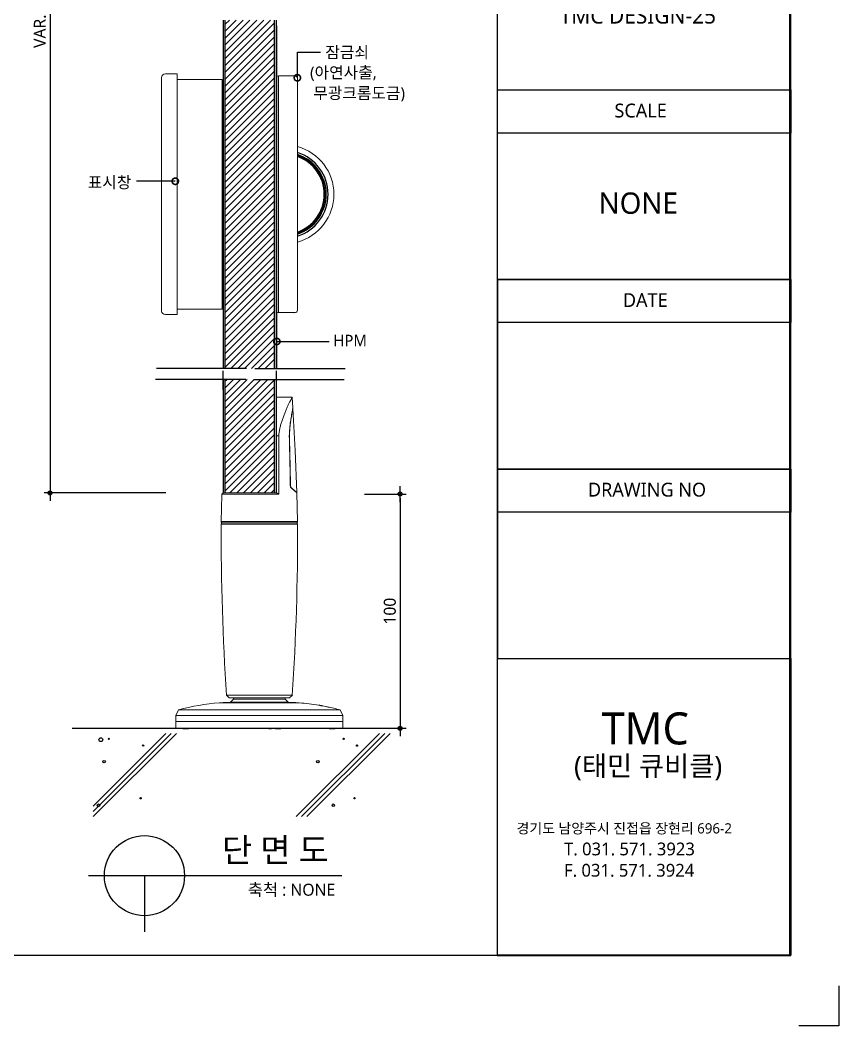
# Model space of a CAD drawing. Extents: x -256 to 8104, y -176 to 5714.
# Drawn here: x 6061 to 8104, y -176 to 2333 of the extents above; entities that cross this region are included whole.
import ezdxf
from ezdxf.enums import TextEntityAlignment as Align

# ---------------------------------------------------------------- set-up
doc = ezdxf.new("R2010")
doc.units = 0
doc.header["$LTSCALE"] = 30
doc.layers.get('0').update_dxf_attribs({"linetype": 'CONTINUOUS'})
doc.layers.get('DEFPOINTS').update_dxf_attribs({"linetype": 'CONTINUOUS'})
for name, color, linetype in [('C', 2, 'CONTINUOUS'), ('curior-0Line', 252, 'CONTINUOUS'), ('DIM', 7, 'CONTINUOUS'), ('FIN', 5, 'CONTINUOUS'), ('HAT', 8, 'CONTINUOUS'), ('TIT', 3, 'CONTINUOUS'), ('문자', 3, 'CONTINUOUS'), ('잠금쇠(회전형)', 4, 'CONTINUOUS'), ('치수', 1, 'CONTINUOUS'), ('판넬', 2, 'CONTINUOUS'), ('해치', 8, 'CONTINUOUS')]:
    doc.layers.add(name, color=color, linetype=linetype)
doc.styles.add('돋움', font='malgun.ttf')
doc.dimstyles.new('10', dxfattribs={"dimscale": 10, "dimtxt": 3, "dimasz": 1, "dimexe": 1.5, "dimexo": 2, "dimgap": 1, "dimtad": 1, "dimdec": 0, "dimlunit": 6, "dimtxsty": '돋움', "dimblk": 'DIMDOT', "dimcen": -1, "dimdle": 1.5, "dimclrt": 3, "dimazin": 3, "dimtfac": 1, "dimtdec": 0, "dimtix": 1, "dimtmove": 2, "dimatfit": 3, "dimldrblk": 'DIMDOT', "dimarcsym": 0})
pattern_1 = [(45, (40671.02, -6908.678), (-8.55643, 8.55643), [])]

# ---------------------------------------------------------------- blocks, each defined once
blk = doc.blocks.new('DIMDOT')
at = {"linetype": 'Continuous'}
blk.add_line((-2, 0), (2, 0), dxfattribs=at)
for radius in [0.5, 0.25]:
    blk.add_circle((0, 0), radius, dxfattribs=at)
blk = doc.blocks.new('*D682')
at = {"layer": 'DEFPOINTS', "color": 0}
for p in [(54633.2, -3415.6), (54324.5, -5718.9), (54633.2, -5718.9)]:
    blk.add_point(p, dxfattribs=at)
at = {"layer": 'DIM', "color": 0, "lineweight": -2, "ltscale": 10}
for p, q in [((54613.2, -3415.6), (54309.5, -3415.6)), ((54324.5, -3425.6), (54324.5, -5708.9)), ((54613.2, -5718.9), (54309.5, -5718.9))]:
    blk.add_line(p, q, dxfattribs=at)
at = {"layer": 'DIM', "color": 0, "lineweight": -2, "xscale": 10, "yscale": 10, "zscale": 10}
for p, rotation in [((54324.5, -3415.6), 90), ((54324.5, -5718.9), 270)]:
    blk.add_blockref('DIMDOT', p, dxfattribs=dict(at, rotation=rotation))
at = {"layer": 'DIM', "color": 3, "insert": (54299.2, -4567.2), "char_height": 30, "attachment_point": 5, "rotation": 90, "style": '돋움'}
blk.add_mtext('VAR.', dxfattribs=at)
blk = doc.blocks.new('A$C13EB2441')
for p, q in [((0.837, 7.375), (0.837, 14.115)), ((0.837, 6.74), (0.837, 0))]:
    blk.add_line(p, q)
blk = doc.blocks.new('_DOTSMALL')
at = {"color": 0, "linetype": 'ByBlock', "const_width": 0.5}
blk.add_lwpolyline([(-0.0625, 0, 1), (0.0625, 0, 1)], format="xyb", close=True, dxfattribs=at)
blk = doc.blocks.new('A$C63EC304E')
at = {"layer": '치수', "color": 1, "xscale": 2.5, "yscale": 2.5, "zscale": 2.5, "rotation": 234.3098741996962}
blk.add_blockref('_DOTSMALL', (0.31, 0.31), dxfattribs=at)
blk = doc.blocks.new('A$C2BC9653E')
at = {"layer": '치수', "xscale": 0.3333333333333333, "yscale": 0.3333333333333333, "zscale": 0.3333333333333333}
blk.add_blockref('A$C63EC304E', (0, 0), dxfattribs=at)
blk = doc.blocks.new('A$C7FC71301')
at = {"layer": '치수', "rotation": 180}
blk.add_blockref('A$C2BC9653E', (0.208, 0.208), dxfattribs=at)
blk = doc.blocks.new('A$C4A20372B')
at = {"layer": '치수'}
blk.add_blockref('A$C7FC71301', (0, 0), dxfattribs=at)
blk = doc.blocks.new('A$C566469F5')
at = {"layer": '치수'}
blk.add_blockref('A$C4A20372B', (0, 0), dxfattribs=at)
blk = doc.blocks.new('A$C7E317CD4')
at = {"layer": '해치', "xscale": 2, "yscale": 2, "zscale": 2}
blk.add_blockref('A$C566469F5', (0, 0), dxfattribs=at)
blk = doc.blocks.new('A$C601D7F27')
at = {"layer": '치수'}
blk.add_blockref('A$C7E317CD4', (0, 0), dxfattribs=at)
blk = doc.blocks.new('A$C38802C08')
at = {"layer": '치수'}
blk.add_blockref('A$C601D7F27', (0, 0), dxfattribs=at)
blk = doc.blocks.new('*D683')
at = {"layer": 'DEFPOINTS', "color": 0}
for p in [(55088.9, -5721.8), (55098.1, -6306.2), (55197.9, -6306.2)]:
    blk.add_point(p, dxfattribs=at)
at = {"layer": 'DIM', "color": 0, "lineweight": -2, "ltscale": 10}
for p, q in [((55108.9, -5721.8), (55212.9, -5721.8)), ((55197.9, -5731.8), (55197.9, -6296.2)), ((55118.1, -6306.2), (55212.9, -6306.2))]:
    blk.add_line(p, q, dxfattribs=at)
at = {"layer": 'DIM', "color": 0, "lineweight": -2, "xscale": 10, "yscale": 10, "zscale": 10}
for p, rotation in [((55197.9, -5721.8), 90), ((55197.9, -6306.2), 270)]:
    blk.add_blockref('DIMDOT', p, dxfattribs=dict(at, rotation=rotation))
at = {"layer": 'DIM', "color": 3, "insert": (55172.3, -6014), "char_height": 30, "attachment_point": 5, "rotation": 90, "style": '돋움'}
blk.add_mtext('100', dxfattribs=at)
blk = doc.blocks.new('DESIGN-25', base_point=(48188.6, -6872.9))
at = {"layer": 'HAT'}
h = blk.add_hatch(dxfattribs=at)
h.set_pattern_fill('ANSI31', color=256, scale=3.811219, style=0)
h.set_pattern_definition(pattern_1)
h.paths.add_polyline_path([(54822.7, -4974.4), (54760.7, -4974.4), (54760.7, -5408.5), (54822.7, -5408.5), (54822.7, -5304.2, -0.567825), (54822.7, -5300.8)])
h.paths.add_polyline_path([(54884.6, -4974.4), (54822.7, -4974.4), (54822.7, -5300.8, -0.582142), (54825.7, -5302.5), (54884.6, -5302.5)])
edge = h.paths.add_edge_path()
edge.add_line((54884.6, -5302.5), (54825.7, -5302.5))
edge.add_arc((54823.7, -5302.5), 1.99, -54.3099, 0, ccw=False)
edge.add_arc((54823.7, -5302.5), 1.99, 239.178, 305.6901, ccw=False)
edge.add_line((54822.7, -5304.2), (54822.7, -5408.5))
edge.add_line((54822.7, -5408.5), (54876.7, -5408.5))
edge.add_spline(control_points=[(54876.7, -5408.5), (54879.7, -5400.1), (54882.6, -5392.7), (54884.6, -5389.1)], knot_values=[0.152076, 0.152076, 0.152076, 0.152076, 0.673721, 0.673721, 0.673721, 0.673721], degree=3, periodic=0)
edge.add_line((54884.6, -5389.1), (54884.6, -5302.5))
h.paths.add_polyline_path([(54822.7, -4539.5), (54760.7, -4539.5), (54760.7, -4974.4), (54822.7, -4974.4)])
edge = h.paths.add_edge_path()
edge.add_line((54884.6, -4539.5), (54874.8, -4539.5))
edge.add_spline(control_points=[(54872.1, -4546.9), (54873, -4544.4), (54873.9, -4541.9), (54874.8, -4539.5)], knot_values=[0, 0, 0, 0, 0.152076, 0.152076, 0.152076, 0.152076], degree=3, periodic=0)
edge.add_line((54874.8, -4539.5), (54822.7, -4539.5))
edge.add_line((54822.7, -4539.5), (54822.7, -4974.4))
edge.add_line((54822.7, -4974.4), (54884.6, -4974.4))
edge.add_line((54884.6, -4974.4), (54884.6, -4539.5))
at = {"layer": 'HAT', "transparency": 33554687}
h = blk.add_hatch(dxfattribs=at)
h.set_pattern_fill('ANSI31', color=256, scale=3.811219, style=0)
h.set_pattern_definition(pattern_1)
h.paths.add_polyline_path([(54812.6, -5436.1), (54760.7, -5436.1), (54760.7, -5718.9), (54822.7, -5718.9), (54822.7, -5436.1)])
h.paths.add_polyline_path([(54884.6, -5436.1), (54833.8, -5436.1), (54822.7, -5436.1), (54822.7, -5718.9), (54884.6, -5718.9)])
blk.add_line((54379.7, -6306.2), (55212.7, -6306.2))
at = {"color": 2}
for p, q in [((56292.7, -6948.7), (56292.7, -7048.7)), ((56292.7, -6948.7), (56292.7, -7048.7)), ((56292.7, -6948.7), (56292.7, -7048.7)), ((56292.7, -7048.7), (56192.7, -7048.7)), ((56292.7, -7048.7), (56192.7, -7048.7)), ((56292.7, -7048.7), (56192.7, -7048.7))]:
    blk.add_line(p, q, dxfattribs=at)
for points in [[(48187.9, -1334.5), (55440.2, -1334.5), (55440.2, -6872.8), (48187.9, -6872.8)], [(48187.9, -1334.5), (55440.2, -1334.5), (55440.2, -6872.8), (48187.9, -6872.8)], [(48187.9, -1334.5), (56169.8, -1334.5), (56169.8, -6872.8), (48187.9, -6872.8)]]:
    blk.add_lwpolyline(points, close=True, dxfattribs=at)
at = {"layer": 'C'}
for p, q in [((54760.7, -4539.5), (54760.7, -5408.5)), ((54884.6, -5408.5), (54884.6, -4539.5)), ((54760.7, -5436.1), (54760.7, -5718.9)), ((54884.6, -5718.9), (54884.6, -5436.1))]:
    blk.add_line(p, q, dxfattribs=at)
at = {"layer": 'curior-0Line'}
blk.add_line((55440.2, -1334.5), (55440.2, -6872.1), dxfattribs=at)
for points in [[(56172.7, -1334.5), (55440.2, -1334.5), (55440.2, -6872.8), (56172.7, -6872.8)], [(55440.6, -4713.6), (56172.7, -4713.6), (56172.7, -4821.3), (55440.6, -4821.3)], [(55440.6, -5659.4), (56172.7, -5659.4), (56172.7, -5186.5), (55440.6, -5186.5)], [(55440.6, -5186.5), (56172.7, -5186.5), (56172.7, -5294.2), (55440.6, -5294.2)], [(55440.6, -6132.3), (56172.7, -6132.3), (56172.7, -5659.4), (55440.6, -5659.4)], [(55440.6, -5659.4), (56172.7, -5659.4), (56172.7, -5767.1), (55440.6, -5767.1)], [(56172.7, -6872.1), (55440.9, -6872.1), (55440.9, -6132.3), (56172.7, -6132.3)]]:
    blk.add_lwpolyline(points, close=True, dxfattribs=at)
at = {"layer": 'FIN', "color": 4, "linetype": 'Continuous', "lineweight": 15}
for p, q in [((54928.6, -5480.2), (54889.4, -5480.2)), ((54889.4, -5480.2), (54889.4, -5576.3)), ((54930.1, -5507.5), (54928.6, -5480.2)), ((54756, -5718.9), (54752.8, -5721.8)), ((54756, -5718.9), (54889.3, -5718.9)), ((54942.1, -5790.5), (54940.4, -5718.8)), ((54754.6, -5793.9), (54938.8, -5793.9)), ((54764.5, -6223.2), (54771.7, -6230.4)), ((54921.8, -6230.4), (54771.7, -6230.4)), ((54781.9, -6233.5), (54775.1, -6241.4)), ((54918.4, -6241.4), (54775.1, -6241.4)), ((54781.9, -6230.4), (54781.9, -6233.5)), ((54781.9, -6233.5), (54911.5, -6233.5)), ((54911.5, -6233.5), (54911.5, -6230.4)), ((54918.4, -6241.4), (54911.5, -6233.5)), ((54921.8, -6230.4), (54929, -6223.2)), ((54645.2, -6260.3), (54638.7, -6274.5)), ((55054.8, -6274.5), (55048.2, -6260.3)), ((54638.7, -6274.5), (54638.7, -6289.1)), ((54638.7, -6289.1), (54638.7, -6306.2)), ((55054.8, -6289.1), (55054.8, -6274.5)), ((55054.8, -6306.2), (55054.8, -6289.1)), ((54638.7, -6306.2), (55054.8, -6306.2))]:
    blk.add_line(p, q, dxfattribs=at)
at = {"layer": 'FIN', "linetype": 'Continuous', "lineweight": 15}
for p, q in [((54895, -5576.3), (54889.4, -5576.3)), ((54921.4, -5578.9), (54921.8, -5578.9)), ((54922.2, -5613), (54922.6, -5613)), ((54923.6, -5681.2), (54924.1, -5681.2)), ((54923.8, -5701), (54924.4, -5701)), ((54924, -5701.2), (54924.4, -5701.2)), ((54926.8, -5706.7), (54926.1, -5706.7)), ((54939.7, -5718.2), (54940.4, -5718.2)), ((54895.5, -5721.8), (54752.8, -5721.8)), ((54751.3, -5790.5), (54942.2, -5790.5)), ((54942.3, -5797.3), (54751.2, -5797.3)), ((54946.3, -6242.9), (54747.1, -6242.9)), ((54749.7, -6242.7), (54943.8, -6242.7)), ((54764.5, -6223.2), (54929, -6223.2)), ((54645.2, -6260.3), (55048.2, -6260.3)), ((55054.8, -6274.5), (54638.7, -6274.5)), ((55054.8, -6289.1), (54638.7, -6289.1)), ((54638.7, -6289.1), (55054.8, -6289.1)), ((54655.7, -6307.5), (54655.7, -6306.2)), ((54655.8, -6307.5), (54655.7, -6307.5)), ((54655.8, -6307.5), (54655.8, -6306.2)), ((54670.2, -6307.5), (54655.8, -6307.5)), ((54670.2, -6307.5), (54670.2, -6306.2)), ((54670.3, -6307.5), (54670.2, -6307.5)), ((54670.3, -6307.5), (54670.3, -6306.2)), ((54870.6, -6307.5), (54870.6, -6306.2)), ((54877.4, -6307.5), (54870.6, -6307.5)), ((54877.4, -6307.5), (54877.4, -6306.2)), ((54886.9, -6307.5), (54886.9, -6306.2)), ((54887, -6307.5), (54887, -6306.2)), ((54887.3, -6307.5), (54887.3, -6306.2)), ((54888, -6307.5), (54888, -6306.2)), ((54890.9, -6307.5), (54888, -6307.5)), ((54890.9, -6307.5), (54890.9, -6306.2)), ((54892, -6307.5), (54890.9, -6307.5)), ((54892, -6307.5), (54892, -6306.2)), ((54892.9, -6307.5), (54892, -6307.5)), ((54892.9, -6307.5), (54892.9, -6306.2)), ((54893.3, -6307.5), (54892.9, -6307.5)), ((54893.3, -6307.5), (54893.3, -6306.2)), ((54893.5, -6307.5), (54893.3, -6307.5)), ((54893.7, -6307.5), (54893.7, -6306.2)), ((54895.7, -6307.5), (54895.7, -6306.2)), ((54898.3, -6307.5), (54898.3, -6306.2)), ((54898.3, -6307.5), (54898.3, -6306.2)), ((54899.3, -6307.5), (54898.4, -6307.5)), ((54899.3, -6307.5), (54899.3, -6306.2)), ((54899.7, -6307.5), (54899.3, -6307.5)), ((54899.7, -6307.5), (54899.7, -6306.2)), ((54900.7, -6307.5), (54899.7, -6307.5)), ((54900.7, -6307.5), (54900.7, -6306.2)), ((55020.5, -6307.5), (55020.5, -6306.2)), ((55022.8, -6307.5), (55022.8, -6306.2)), ((55028, -6307.5), (55028, -6306.2)), ((55033.1, -6307.5), (55033.1, -6306.2)), ((55035.5, -6307.5), (55035.5, -6306.2))]:
    blk.add_line(p, q, dxfattribs=at)
at = {"layer": 'FIN', "color": 4, "linetype": 'Continuous', "lineweight": 15, "flags": 128}
for points in [[(54940.5, -5718.1), (54936.1, -5613.2), (54930.2, -5508.3)], [(54752.8, -5721.8), (54752.8, -5724.2), (54751.3, -5790.5)]]:
    blk.add_lwpolyline(points, dxfattribs=at)
at = {"layer": 'FIN', "color": 4, "linetype": 'Continuous', "lineweight": 15}
for centre, radius, start, end in [((54754.6, -5797.3), 3.41, 90, 179.3579), ((54754.7, -5790.5), 3.41, 179.2415, 270), ((54938.8, -5790.5), 3.41, 270, 0.7585), ((54938.8, -5797.3), 3.41, 0.6421, 90), ((61508.5, -5800.6), 6757.2, 179.97182, 183.58587), ((48471.8, -5809.7), 6470.4, 356.33536, 0.10965), ((54781.9, -6753.2), 511.5, 93.8991, 105.5006), ((54749.9, -6244.7), 2.05, 94.7479, 116.6788), ((54781.9, -6630.7), 389.3, 91.0115, 94.7479), ((54911.5, -6630.7), 389.3, 85.2521, 88.9885), ((54943.6, -6244.7), 2.05, 63.3212, 85.2521), ((54911.5, -6753.2), 511.5, 80.5831, 86.1009), ((54911.5, -6753.2), 511.5, 74.4994, 78.127)]:
    blk.add_arc(centre, radius, start, end, dxfattribs=at)
at = {"layer": 'FIN', "linetype": 'Continuous', "lineweight": 15}
for points, knots in [([(54895, -5576.3), (54895.3, -5573), (54896, -5566.5), (54898, -5556.9), (54900.4, -5547.5), (54903.3, -5538.2), (54906.5, -5529), (54910.1, -5520), (54913.7, -5511.4), (54917.3, -5503.3), (54920.7, -5496), (54923.6, -5490.1), (54926, -5485.3), (54927.5, -5482.3), (54928.4, -5480.5), (54928.5, -5480.3), (54928.6, -5480.2)], [0, 0, 0, 0, 0.0728557, 0.145726, 0.2204904, 0.2952636, 0.3731809, 0.4510923, 0.5310454, 0.610964, 0.6872809, 0.764789, 0.8294418, 0.895744, 0.9479363, 1, 1, 1, 1]), ([(54930.2, -5507.5), (54930.2, -5507.5), (54930.2, -5507.3), (54930, -5508.6), (54929.6, -5511), (54928.9, -5514.7), (54927.9, -5520.1), (54926.7, -5526.9), (54925.5, -5534), (54924, -5543.7), (54922.7, -5554.9), (54921.7, -5567.6), (54921.5, -5575.1), (54921.4, -5578.8)], [0, 0, 0, 0, 0.009684, 0.084411, 0.139342, 0.19575, 0.292674, 0.392034, 0.480465, 0.568929, 0.750269, 0.874667, 1, 1, 1, 1]), ([(54930.2, -5508.3), (54930.2, -5508.4), (54930.1, -5508.6), (54929.8, -5510.7), (54929.3, -5513.5), (54928.5, -5517.9), (54927.5, -5523.5), (54926.5, -5529.4), (54925.2, -5537.7), (54923.7, -5548.9), (54922.3, -5563.5), (54921.9, -5573.7), (54921.8, -5578.9)], [0, 0, 0, 0, 0.065081, 0.114014, 0.164283, 0.248685, 0.335215, 0.413903, 0.492623, 0.653874, 0.825661, 1, 1, 1, 1]), ([(54895.5, -5721.8), (54895.5, -5720.8), (54895.4, -5696.1), (54895.3, -5647.5), (54895.1, -5600), (54895, -5576.3)], [0, 0, 0, 0, 0.020119, 0.51001, 1, 1, 1, 1]), ([(54921.4, -5578.8), (54921.7, -5592.6), (54922.4, -5620.6), (54923.3, -5661.3), (54923.7, -5688.2), (54924, -5701)], [0, 0, 0, 0, 0.338608, 0.686805, 1, 1, 1, 1]), ([(54921.8, -5578.9), (54921.9, -5584.6), (54922.2, -5593.1), (54922.4, -5604.4), (54922.6, -5610.1), (54922.6, -5613)], [0, 0, 0, 0, 0.499998, 0.749999, 1, 1, 1, 1]), ([(54922.6, -5613), (54922.8, -5618.7), (54923, -5630), (54923.5, -5652.8), (54923.9, -5669.8), (54924.1, -5681.2)], [0, 0, 0, 0, 0.250195, 0.500389, 1, 1, 1, 1]), ([(54926.6, -5707.3), (54926.2, -5706.9), (54925.3, -5706), (54924.4, -5703.9), (54924, -5702.1), (54924, -5701.2), (54924, -5701)], [0, 0, 0, 0, 0.3337457, 0.6692692, 0.9101086, 1, 1, 1, 1]), ([(54924.4, -5701.2), (54924.5, -5701.9), (54924.6, -5703.1), (54925.2, -5704.8), (54926, -5706), (54926.5, -5706.5), (54926.8, -5706.7)], [0, 0, 0, 0, 0.257997, 0.515126, 0.793816, 1, 1, 1, 1]), ([(54926.6, -5707.3), (54928.3, -5708.7), (54931.8, -5711.6), (54936.1, -5715.2), (54938.8, -5717.4), (54940.1, -5718.5), (54940.6, -5719), (54940.4, -5718.8), (54940.4, -5718.8)], [0, 0, 0, 0, 0.2109513, 0.4254062, 0.683951, 0.8181289, 0.9522979, 1, 1, 1, 1]), ([(54926.8, -5706.7), (54928.8, -5708.4), (54932.9, -5711.7), (54937.2, -5715.4), (54940, -5717.8), (54940.3, -5718), (54940.4, -5718.1)], [0, 0, 0, 0, 0.25138, 0.508909, 0.760628, 1, 1, 1, 1]), ([(54887.3, -6307.5), (54887.2, -6307.5), (54887, -6307.5), (54887, -6307.5), (54887, -6307.5)], [0, 0, 0, 0, 0.557964, 1, 1, 1, 1]), ([(54888, -6307.5), (54887.9, -6307.5), (54887.6, -6307.5), (54887.4, -6307.5), (54887.3, -6307.5)], [0, 0, 0, 0, 0.561741, 1, 1, 1, 1]), ([(54895.7, -6307.5), (54895.3, -6307.5), (54894.6, -6307.5), (54894, -6307.5), (54893.7, -6307.5)], [0, 0, 0, 0, 0.560188, 1, 1, 1, 1]), ([(54898.3, -6307.5), (54897.8, -6307.5), (54896.9, -6307.5), (54896.1, -6307.5), (54895.7, -6307.5)], [0, 0, 0, 0, 0.559958, 1, 1, 1, 1]), ([(55022.8, -6307.5), (55022.1, -6307.5), (55020.7, -6307.5), (55020.5, -6307.5), (55020.5, -6307.5)], [0, 0, 0, 0, 0.558554, 1, 1, 1, 1]), ([(55024.8, -6307.5), (55024.1, -6307.5), (55022.8, -6307.5), (55021.9, -6307.5), (55021.5, -6307.5)], [0, 0, 0, 0, 0.558511, 1, 1, 1, 1]), ([(55028, -6307.5), (55026.9, -6307.5), (55025.1, -6307.5), (55023.5, -6307.5), (55022.8, -6307.5)], [0, 0, 0, 0, 0.559859, 1, 1, 1, 1]), ([(55033.1, -6307.5), (55032.3, -6307.5), (55030.7, -6307.5), (55028.8, -6307.5), (55028, -6307.5)], [0, 0, 0, 0, 0.558977, 1, 1, 1, 1]), ([(55035.5, -6307.5), (55035.4, -6307.5), (55035.2, -6307.5), (55033.8, -6307.5), (55033.1, -6307.5)], [0, 0, 0, 0, 0.559094, 1, 1, 1, 1])]:
    blk.add_open_spline(points, degree=3, knots=knots, dxfattribs=at)
at = {"layer": 'FIN', "color": 4, "linetype": 'Continuous', "lineweight": 15}
for points, knots in [([(54889.4, -5576.3), (54889.4, -5584.6), (54889.4, -5600.9), (54889.4, -5624.6), (54889.4, -5648.3), (54889.4, -5671.9), (54889.4, -5695.7), (54889.4, -5711.2), (54889.4, -5718.9)], [0, 0, 0, 0, 0.175429, 0.342116, 0.500062, 0.672632, 0.839276, 1, 1, 1, 1]), ([(54995.2, -6248.6), (54995.2, -6248.6), (54995.2, -6248.6), (54995.4, -6248.6), (54995.7, -6248.7), (54995.8, -6248.7)], [0, 0, 0, 0, 0.110152, 0.664814, 1, 1, 1, 1]), ([(54995.8, -6248.7), (54996, -6248.7), (54996.5, -6248.8), (54997.6, -6249), (54998.7, -6249.2), (54999.8, -6249.4), (55000.3, -6249.5), (55000.5, -6249.5)], [0, 0, 0, 0, 0.2159727, 0.4318558, 0.6498983, 0.8698049, 1, 1, 1, 1]), ([(55004.5, -6250.4), (55003.7, -6250.2), (55002.3, -6250), (55001, -6249.7), (55000.4, -6249.6)], [0, 0, 0, 0, 0.585266, 1, 1, 1, 1]), ([(55000.4, -6249.6), (55000.4, -6249.7), (55000.4, -6249.8), (55000.4, -6249.9), (55000.4, -6250)], [0, 0, 0, 0, 0.495973, 1, 1, 1, 1]), ([(55000.4, -6250), (55001, -6250.1), (55002.3, -6250.4), (55003.7, -6250.6), (55004.5, -6250.8)], [0, 0, 0, 0, 0.405872, 1, 1, 1, 1]), ([(55020.9, -6253.8), (55018, -6253.2), (55012.5, -6252), (55007.1, -6251), (55004.5, -6250.5)], [0, 0, 0, 0, 0.528575, 1, 1, 1, 1]), ([(55004.5, -6250.8), (55004.5, -6250.7), (55004.5, -6250.7), (55004.5, -6250.6), (55004.5, -6250.6)], [0, 0, 0, 0, 0.517301, 1, 1, 1, 1]), ([(55004.5, -6250.6), (55007.1, -6251.1), (55012.5, -6252.1), (55018, -6253.3), (55020.9, -6253.9)], [0, 0, 0, 0, 0.470682, 1, 1, 1, 1]), ([(55020.9, -6253.9), (55020.9, -6253.9), (55020.9, -6253.9), (55020.9, -6253.8), (55020.9, -6253.8)], [0, 0, 0, 0, 0.529757, 1, 1, 1, 1])]:
    blk.add_open_spline(points, degree=3, knots=knots, dxfattribs=at)
at = {"layer": 'FIN', "linetype": 'Continuous', "lineweight": 15}
for points in [[(54924.1, -5681.2), (54924.4, -5701)], [(54889.3, -5718.9), (54895.5, -5721.8)], [(54924.4, -5701), (54924.4, -5701.2)], [(54887.9, -6307.5), (54887.6, -6307.5)]]:
    blk.add_open_spline(points, degree=1, dxfattribs=at)
at = {"layer": 'FIN', "color": 4, "linetype": 'Continuous', "lineweight": 15}
for points in [[(54995.8, -6248.7), (54995.4, -6248.6)], [(55000.4, -6249.6), (55004.7, -6250.4)], [(55004.5, -6250.3), (55004.8, -6250.3)]]:
    blk.add_open_spline(points, degree=1, dxfattribs=at)
at = {"layer": 'HAT'}
for radius, start, end in [(109.2, 287.404, 72.596), (104.4, 288.2251, 71.7749), (101.6, 288.7568, 71.2432), (99.7, 289.1292, 70.8708)]:
    blk.add_arc((54909.1, -4974), radius, start, end, dxfattribs=at)
at = {"layer": 'TIT', "color": 7}
for p, q in [((54420, -6673.8), (55052.7, -6673.8)), ((54560.3, -6673.8), (54560.3, -6813.8))]:
    blk.add_line(p, q, dxfattribs=at)
blk.add_circle((54560, -6673.8), 100, dxfattribs=at)
at = {"layer": '잠금쇠(회전형)', "linetype": 'Continuous', "lineweight": 15}
for p, q in [((54602.7, -4682.4), (54602.7, -5265.5)), ((54612.2, -4673.8), (54641.6, -4673.8)), ((54641.6, -4673.8), (54641.6, -5274.1)), ((54754.1, -4687.4), (54641.6, -4687.4)), ((54754.1, -4687.4), (54754.1, -5260.5)), ((54756, -5257.8), (54756, -4690.1)), ((54889.3, -4683.4), (54889.3, -5269.3)), ((54894.1, -4678.6), (54935.1, -4678.6)), ((54894.1, -5269.3), (54894.1, -4678.6)), ((54941.8, -4685.3), (54941.8, -5262.7)), ((54997.8, -5084.9), (54997.8, -5084.9)), ((54754.1, -5260.5), (54641.6, -5260.5)), ((54641.6, -5274.1), (54612.2, -5274.1)), ((54935.1, -5269.3), (54894.1, -5269.3))]:
    blk.add_line(p, q, dxfattribs=at)
for centre, radius, start, end in [((54612.2, -4683.4), 9.53, 90, 174.5584), ((54753.1, -4690.1), 2.86, 0, 69.2996), ((54894.1, -4683.4), 4.76, 90, 180), ((54935.1, -4685.3), 6.67, 0, 90), ((54909.1, -4974), 123.5, 285.3368, 74.6632), ((54612.2, -5264.6), 9.53, 185.4416, 270), ((54753.1, -5257.8), 2.86, 290.7004, 0), ((54894.1, -5264.6), 4.76, 180, 270), ((54935.1, -5262.7), 6.67, 270, 0)]:
    blk.add_arc(centre, radius, start, end, dxfattribs=at)
at = {"layer": '치수'}
for p, q in [((54941.5, -4683.4), (54941.5, -4619.7)), ((54941.5, -4619.7), (54998.9, -4619.7)), ((54636.9, -4941.5), (54540.3, -4941.5)), ((54889.3, -5341.3), (55021.1, -5341.3))]:
    blk.add_line(p, q, dxfattribs=at)
at = {"layer": '판넬', "color": 1}
for p, q in [((54756, -4539.5), (54756, -5408.5)), ((54889.3, -5408.5), (54889.3, -4539.5)), ((54889.3, -4553.7), (54889.3, -5408.5)), ((54756, -5461.8), (54756, -5414.8)), ((54889.3, -5461.8), (54889.3, -5414.8)), ((54756, -5436.1), (54756, -5718.9)), ((54889.3, -5718.9), (54889.3, -5436.1))]:
    blk.add_line(p, q, dxfattribs=at)
at = {"layer": '해치', "color": 2}
for p, q in [((54431.8, -6513.4), (54626.4, -6318.9)), ((54952.1, -6526.7), (55159.9, -6318.9))]:
    blk.add_line(p, q, dxfattribs=at)
at = {"layer": '해치'}
for p, q in [((54431.8, -6500.2), (54613.1, -6318.9)), ((54431.8, -6526.7), (54639.6, -6318.9)), ((54938.8, -6526.7), (55146.6, -6318.9)), ((54965.3, -6526.7), (55173.1, -6318.9))]:
    blk.add_line(p, q, dxfattribs=at)
for centre, radius in [((54451.3, -6334.7), 4.8), ((54471.1, -6332.5), 1.6), ((54556.9, -6349.5), 1.6), ((55056.8, -6332.5), 1.6), ((55090.4, -6349.5), 1.6), ((54459.3, -6389.5), 3.2), ((54992.8, -6389.5), 3.2), ((54445.5, -6498.3), 3.2), ((54550.5, -6480.7), 1.6), ((55031.2, -6498.3), 3.2), ((55084, -6480.7), 1.6)]:
    blk.add_circle(centre, radius, dxfattribs=at)
at = {"xscale": 33.34816454184198, "yscale": 33.34816454184198, "zscale": 33.34816454184198, "rotation": 270}
for p in [(54589.7, -5380.5), (54587.8, -5408.2)]:
    blk.add_blockref('A$C13EB2441', p, dxfattribs=at)
at = {"layer": '해치', "xscale": -19.0560940239097, "yscale": 19.0560940239097, "zscale": 19.0560940239097}
for p in [(54945.5, -4687.4), (54640.9, -4945.4)]:
    blk.add_blockref('A$C38802C08', p, dxfattribs=at)
at = {"layer": '해치', "xscale": -19.0560940239097, "yscale": 19.0560940239097, "zscale": 19.0560940239097, "rotation": 180}
blk.add_blockref('A$C38802C08', (54886.3, -5337.3), dxfattribs=at)
at = {"layer": 'curior-0Line', "color": 3, "width": 510.128, "attachment_point": 1}
for s, insert, char_height in [('{\\f맑은 고딕;TMC DESIGN-25}', (55596.3, -4508.1), 40), ('{\\f맑은 고딕|c129|p50;\\C3;NONE\\C0;}', (55693.2, -4969.5), 53.161)]:
    blk.add_mtext(s, dxfattribs=dict(at, insert=insert, char_height=char_height))
at = {"layer": 'curior-0Line', "color": 8, "char_height": 34.554, "attachment_point": 1}
for s, insert, width in [('{\\fMalgun Gothic|b0|i0|c129|p50;\\C0;SCALE}', (55732.8, -4747.8), 191.895), ('{\\fMalgun Gothic|b0|i0|c129|p50;\\C0;DATE}', (55753.8, -5220.7), 397.448), ('{\\fMalgun Gothic|b0|i0|c129|p50;\\C0;DRAWING NO}', (55666.6, -5693.6), 453.028)]:
    blk.add_mtext(s, dxfattribs=dict(at, insert=insert, width=width))
at = {"layer": 'TIT', "style": '돋움'}
for s, height, p in [('(태민 큐비클)', 50, (56001.6, -6425.3)), ('단 면 도', 60, (55019.8, -6640.2))]:
    blk.add_text(s, height=height, dxfattribs=at).set_placement(p, align=Align.RIGHT)
blk.add_text('축척 : NONE', height=30, dxfattribs=at).set_placement((54818.1, -6724))
at = {"layer": '문자', "style": '돋움'}
for s, p in [('잠금쇠', (55065.7, -4619.5)), ('무광크롬도금)', (55095.7, -4722.9)), ('표시창', (54472.9, -4943.8))]:
    blk.add_text(s, height=28.9, dxfattribs=at).set_placement(p, align=Align.MIDDLE)
at = {"layer": '문자', "color": 3, "style": '돋움'}
blk.add_text('(아연사출,', height=28.9, dxfattribs=at).set_placement((55056.5, -4671.4), align=Align.MIDDLE)
at = {"layer": '문자', "style": '돋움'}
blk.add_text('HPM', height=28.58, dxfattribs=at).set_placement((55031.3, -5353.1))
at = {"layer": '문자', "color": 3, "style": '돋움'}
blk.add_text('TMC', height=80, dxfattribs=at).set_placement((55918.6, -6346.5), align=Align.RIGHT)
at = {"layer": '문자', "color": 3, "insert": (55488.3, -6543.1), "char_height": 25.517, "width": 722.929, "attachment_point": 1}
blk.add_mtext('{\\f맑은 고딕|c129|p50;\\C256;경기도 남양주시 진접읍 장현리 696-2}', dxfattribs=at)
at = {"layer": '문자', "insert": (55596.1, -6591.3), "char_height": 31.896, "width": 581.466, "attachment_point": 1}
blk.add_mtext('{\\f맑은 고딕|c129|p50;\\C0; \\C256;T. 031. 571. 3923\\f굴림|c129|p50;       \\P\\f맑은 고딕|c129|p50; F. 031. 571. 3924\\C0;}', dxfattribs=at)
at = {"layer": 'DIM', "ltscale": 10}
for base, p1, p2, text, picture, middle in [((54324.5, -5718.9), (54633.2, -3415.6), (54633.2, -5718.9), 'VAR.', '*D682', (54299.2, -4567.2)), ((55197.9, -6306.2), (55088.9, -5721.8), (55098.1, -6306.2), '100', '*D683', (55172.3, -6014))]:
    dim = blk.add_linear_dim(base=base, p1=p1, p2=p2, angle=90, text=text, dimstyle='10', override={"dimtxsty": '돋움'}, dxfattribs=at)
    dim.commit()
    dim.dimension.update_dxf_attribs({"geometry": picture, "text_midpoint": middle})

msp = doc.modelspace()

# ---------------------------------------------------------------- block references
msp.add_blockref('DESIGN-25', (0, 0))

doc.saveas('drawing.dxf')
